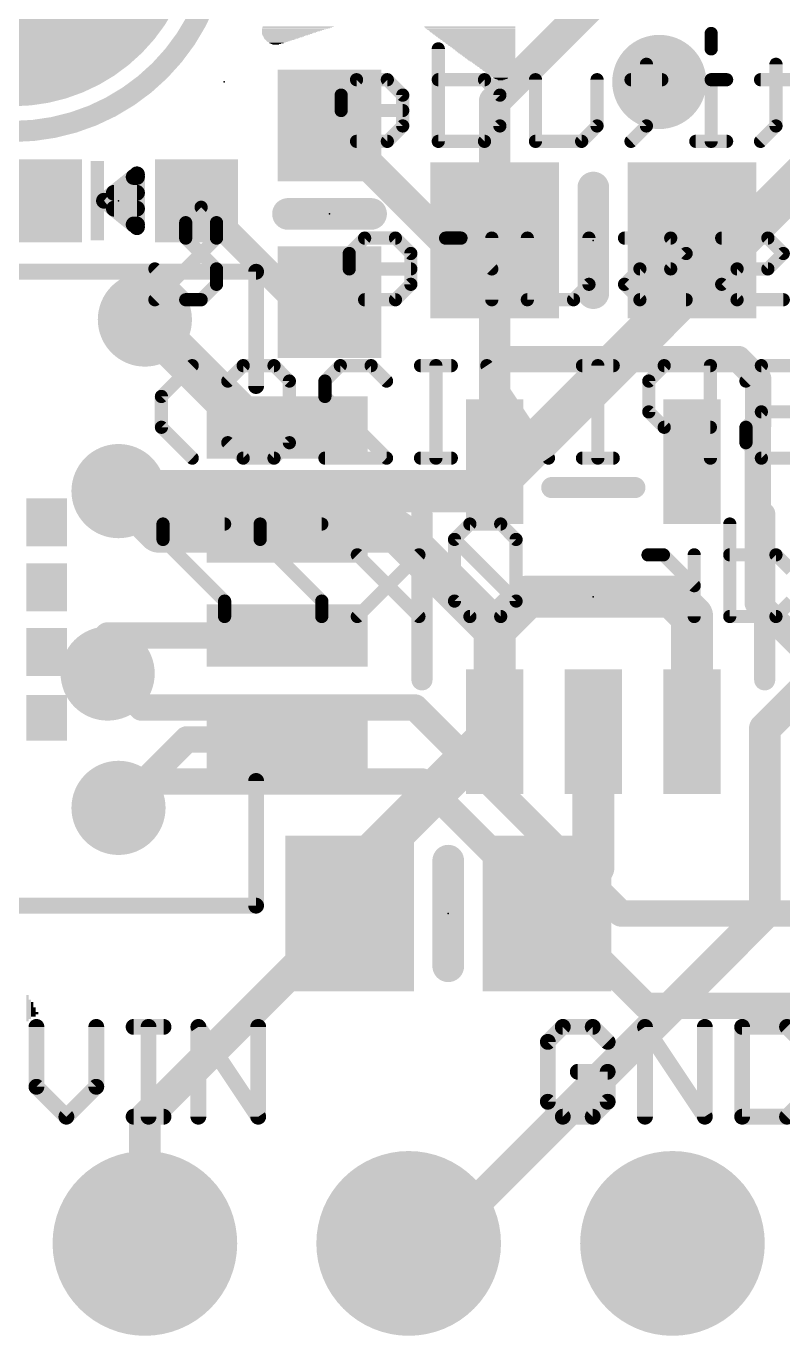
# Model space of a CAD drawing. Extents: x -3.8 to 34.1, y -4.8 to 24.4.
# Drawn here: x 2.67 to 9.95, y 1.65 to 14.25 of the extents above; entities that cross this region are included whole.
import ezdxf

# ---------------------------------------------------------------- set-up
doc = ezdxf.new("R2010")
doc.units = 0
for name, color, linetype in [('1', 12, 'CONTINUOUS'), ('16', 5, 'CONTINUOUS'), ('17', 110, 'CONTINUOUS'), ('18', 110, 'CONTINUOUS'), ('21', 40, 'CONTINUOUS'), ('22', 6, 'CONTINUOUS'), ('23', 40, 'CONTINUOUS')]:
    doc.layers.add(name, color=color, linetype=linetype)

# ---------------------------------------------------------------- blocks, each defined once
blk = doc.blocks.new('RECT')
blk.add_solid([(-0.5, -0.5), (0.5, -0.5), (-0.5, 0.5), (0.5, 0.5)])
blk = doc.blocks.new('ROUNDP')
at = {"const_width": 0.5}
blk.add_lwpolyline([(0, -0.25, 1), (0, 0.25, 1), (0, -0.25)], format="xyb", dxfattribs=at)
blk = doc.blocks.new('ROUNDV')
at = {"const_width": 0.5}
blk.add_lwpolyline([(0, -0.25, 1), (0, 0.25, 1), (0, -0.25)], format="xyb", dxfattribs=at)

msp = doc.modelspace()

# ---------------------------------------------------------------- linework, layer by layer
at = {"layer": '1'}
for points, const_width in [([(7.178, 13.528), (8.636, 14.986)], 0.3048), ([(7.178, 12.192), (7.178, 13.528)], 0.3048), ([(5.588, 13.296), (6.692, 12.192)], 0.3048), ([(4.306, 12.573), (5.283, 11.596)], 0.254), ([(6.692, 12.192), (7.178, 12.192)], 0.3048), ([(7.178, 12.192), (7.178, 11.049)], 0.3048), ([(5.283, 11.596), (5.588, 11.596)], 0.254), ([(4.85, 10.39), (3.81, 11.43)], 0.4064), ([(7.178, 11.049), (7.178, 10.0631)], 0.3048), ([(7.178, 11.049), (9.525, 11.049)], 0.254), ([(9.7155, 10.8585), (9.525, 11.049)], 0.254), ([(9.7155, 10.419), (9.7155, 10.8585)], 0.254), ([(5.181, 10.39), (4.85, 10.39)], 0.4064), ([(9.7108, 10.4143), (9.7155, 10.419)], 0.254), ([(9.7108, 8.7042), (9.7108, 10.4143)], 0.254), ([(3.945, 9.39), (3.556, 9.779)], 0.4064), ([(5.181, 9.39), (3.945, 9.39)], 0.4064), ([(5.181, 9.39), (6.236, 9.39)], 0.4064), ([(6.236, 9.39), (7.178, 8.448)], 0.4064), ([(7.493, 8.763), (7.178, 8.448)], 0.4064), ([(8.89, 8.763), (7.493, 8.763)], 0.4064), ([(9.078, 8.575), (8.89, 8.763)], 0.4064), ([(10.375, 8.04), (9.7108, 8.7042)], 0.254), ([(9.078, 7.4629), (9.078, 8.575)], 0.4064), ([(7.178, 8.448), (7.178, 7.4629)], 0.4064), ([(5.181, 8.39), (3.4516, 8.39)], 0.254), ([(3.4516, 8.39), (3.4516, 8.0236)], 0.254), ([(10.326, 8.04), (9.779, 7.493)], 0.3048), ([(7.178, 7.4629), (5.781, 6.0659)], 0.4064), ([(8.128, 7.4629), (8.128, 6.162)], 0.4064), ([(9.779, 7.493), (9.779, 5.715)], 0.3048), ([(4.215, 7.39), (3.556, 6.731)], 0.254), ([(5.181, 7.39), (4.215, 7.39)], 0.254), ([(7.681, 5.715), (8.128, 6.162)], 0.4064), ([(5.781, 6.0659), (5.781, 5.715)], 0.4064), ([(5.781, 5.715), (3.81, 3.744)], 0.3048), ([(9.779, 5.715), (6.604, 2.54)], 0.3048), ([(13.335, 5.715), (9.779, 5.715)], 0.254), ([(3.81, 3.744), (3.81, 2.54)], 0.3048), ([(6.35, 2.54), (6.604, 2.54)], 0.3048)]:
    msp.add_lwpolyline(points, dxfattribs=dict(at, const_width=const_width))
for points, const_width in [([(7.2542, 13.528, 1), (7.1018, 13.528)], 0.1524), ([(7.1241, 13.5819, 1), (7.2319, 13.4741)], 0.1524), ([(5.6419, 13.3499, 1), (5.5341, 13.2421)], 0.1524), ([(4.3509, 12.6179, 1), (4.2611, 12.5281)], 0.127), ([(6.692, 12.2682, 1), (6.692, 12.1158)], 0.1524), ([(6.6381, 12.1381, 1), (6.7459, 12.2459)], 0.1524), ([(7.2542, 12.192, 1), (7.1018, 12.192)], 0.1524), ([(7.1018, 12.192, 1), (7.2542, 12.192)], 0.1524), ([(7.178, 12.1158, 1), (7.178, 12.2682)], 0.1524), ([(5.283, 11.6595, 1), (5.283, 11.5325)], 0.127), ([(5.588, 11.5325, 1), (5.588, 11.6595)], 0.127), ([(3.8818, 11.5018, 1), (3.7382, 11.3582)], 0.2032), ([(5.2381, 11.5511, 1), (5.3279, 11.6409)], 0.127), ([(7.2542, 11.049, 1), (7.1018, 11.049)], 0.1524), ([(7.1018, 11.049, 1), (7.2542, 11.049)], 0.1524), ([(7.178, 11.1125, 1), (7.178, 10.9855)], 0.127), ([(9.5699, 11.0939, 1), (9.4801, 11.0041)], 0.127), ([(9.525, 10.9855, 1), (9.525, 11.1125)], 0.127), ([(9.779, 10.8585, 1), (9.652, 10.8585)], 0.127), ([(9.6706, 10.8136, 1), (9.7604, 10.9034)], 0.127), ([(4.85, 10.4916, 1), (4.85, 10.2884)], 0.2032), ([(5.181, 10.2884, 1), (5.181, 10.4916)], 0.2032), ([(4.7782, 10.3182, 1), (4.9218, 10.4618)], 0.2032), ([(9.7743, 10.4143, 1), (9.6473, 10.4143)], 0.127), ([(9.6659, 10.4592, 1), (9.7557, 10.3694)], 0.127), ([(9.652, 10.419, 1), (9.779, 10.419)], 0.127), ([(9.7604, 10.3741, 1), (9.6706, 10.4639)], 0.127), ([(7.1018, 10.0631, 1), (7.2542, 10.0631)], 0.1524), ([(3.6278, 9.8508, 1), (3.4842, 9.7072)], 0.2032), ([(3.945, 9.4916, 1), (3.945, 9.2884)], 0.2032), ([(5.181, 9.4916, 1), (5.181, 9.2884)], 0.2032), ([(5.181, 9.2884, 1), (5.181, 9.4916)], 0.2032), ([(6.3078, 9.4618, 1), (6.1642, 9.3182)], 0.2032), ([(6.236, 9.2884, 1), (6.236, 9.4916)], 0.2032), ([(3.8732, 9.3182, 1), (4.0168, 9.4618)], 0.2032), ([(7.493, 8.8646, 1), (7.493, 8.6614)], 0.2032), ([(7.5648, 8.6912, 1), (7.4212, 8.8348)], 0.2032), ([(8.9618, 8.8348, 1), (8.8182, 8.6912)], 0.2032), ([(8.89, 8.6614, 1), (8.89, 8.8646)], 0.2032), ([(9.7557, 8.7491, 1), (9.6659, 8.6593)], 0.127), ([(9.1796, 8.575, 1), (8.9764, 8.575)], 0.2032), ([(9.0062, 8.5032, 1), (9.1498, 8.6468)], 0.2032), ([(9.6473, 8.7042, 1), (9.7743, 8.7042)], 0.127), ([(7.2796, 8.448, 1), (7.0764, 8.448)], 0.2032), ([(7.1062, 8.5198, 1), (7.2498, 8.3762)], 0.2032), ([(7.1062, 8.3762, 1), (7.2498, 8.5198)], 0.2032), ([(3.4516, 8.4535, 1), (3.4516, 8.3265)], 0.127), ([(3.5151, 8.39, 1), (3.3881, 8.39)], 0.127), ([(5.181, 8.3265, 1), (5.181, 8.4535)], 0.127), ([(3.3881, 8.0236, 1), (3.5151, 8.0236)], 0.127), ([(7.0764, 7.4629, 1), (7.2796, 7.4629)], 0.2032), ([(7.2498, 7.3911, 1), (7.1062, 7.5347)], 0.2032), ([(8.2296, 7.4629, 1), (8.0264, 7.4629)], 0.2032), ([(8.9764, 7.4629, 1), (9.1796, 7.4629)], 0.2032), ([(9.8552, 7.493, 1), (9.7028, 7.493)], 0.1524), ([(9.7251, 7.5469, 1), (9.8329, 7.4391)], 0.1524), ([(4.215, 7.4535, 1), (4.215, 7.3265)], 0.127), ([(4.2599, 7.3451, 1), (4.1701, 7.4349)], 0.127), ([(5.181, 7.3265, 1), (5.181, 7.4535)], 0.127), ([(3.5111, 6.7759, 1), (3.6009, 6.6861)], 0.127), ([(8.1998, 6.0902, 1), (8.0562, 6.2338)], 0.2032), ([(5.8826, 6.0659, 1), (5.6794, 6.0659)], 0.2032), ([(5.7092, 6.1377, 1), (5.8528, 5.9941)], 0.2032), ([(8.0264, 6.162, 1), (8.2296, 6.162)], 0.2032), ([(5.6794, 5.715, 1), (5.8826, 5.715)], 0.2032), ([(5.8349, 5.6611, 1), (5.7271, 5.7689)], 0.1524), ([(7.6092, 5.7868, 1), (7.7528, 5.6432)], 0.2032), ([(9.8329, 5.6611, 1), (9.7251, 5.7689)], 0.1524), ([(9.779, 5.7785, 1), (9.779, 5.6515)], 0.127), ([(9.7028, 5.715, 1), (9.8552, 5.715)], 0.1524), ([(3.8862, 3.744, 1), (3.7338, 3.744)], 0.1524), ([(3.7561, 3.7979, 1), (3.8639, 3.6901)], 0.1524), ([(6.35, 2.6162, 1), (6.35, 2.4638)], 0.1524), ([(6.5501, 2.5939, 1), (6.6579, 2.4861)], 0.1524), ([(6.604, 2.4638, 1), (6.604, 2.6162)], 0.1524), ([(3.7338, 2.54, 1), (3.8862, 2.54)], 0.1524)]:
    msp.add_lwpolyline(points, format="xyb", dxfattribs=dict(at, const_width=const_width))
at = {"layer": '16'}
for points, const_width in [([(10.541, 13.208), (7.112, 9.779)], 0.4064), ([(3.556, 9.779), (7.112, 9.779)], 0.4064), ([(3.4516, 8.0236), (3.779, 7.6962)], 0.254), ([(3.779, 7.6962), (6.4124, 7.6962)], 0.254), ([(6.4124, 7.6962), (8.3936, 5.715)], 0.254), ([(3.556, 6.731), (3.81, 6.985)], 0.254), ([(6.477, 6.985), (3.81, 6.985)], 0.254), ([(8.636, 4.826), (6.477, 6.985)], 0.254), ([(8.3936, 5.715), (11.7759, 5.715)], 0.254), ([(11.557, 4.826), (8.636, 4.826)], 0.254)]:
    msp.add_lwpolyline(points, dxfattribs=dict(at, const_width=const_width))
for points, const_width in [([(3.556, 9.8806, 1), (3.556, 9.6774)], 0.2032), ([(7.112, 9.6774, 1), (7.112, 9.8806)], 0.2032), ([(7.0402, 9.8508, 1), (7.1838, 9.7072)], 0.2032), ([(3.4965, 8.0685, 1), (3.4067, 7.9787)], 0.127), ([(3.779, 7.7597, 1), (3.779, 7.6327)], 0.127), ([(6.4573, 7.7411, 1), (6.3675, 7.6513)], 0.127), ([(6.4124, 7.6327, 1), (6.4124, 7.7597)], 0.127), ([(3.7341, 7.6513, 1), (3.8239, 7.7411)], 0.127), ([(3.81, 7.0485, 1), (3.81, 6.9215)], 0.127), ([(3.8549, 6.9401, 1), (3.7651, 7.0299)], 0.127), ([(6.5219, 7.0299, 1), (6.4321, 6.9401)], 0.127), ([(6.477, 6.9215, 1), (6.477, 7.0485)], 0.127), ([(3.5111, 6.7759, 1), (3.6009, 6.6861)], 0.127), ([(8.3936, 5.7785, 1), (8.3936, 5.6515)], 0.127), ([(8.3487, 5.6701, 1), (8.4385, 5.7599)], 0.127), ([(8.636, 4.8895, 1), (8.636, 4.7625)], 0.127), ([(8.5911, 4.7811, 1), (8.6809, 4.8709)], 0.127)]:
    msp.add_lwpolyline(points, format="xyb", dxfattribs=dict(at, const_width=const_width))
at = {"layer": '21'}
for points, const_width in [([(2.54, 13.24, 1), (2.54, 17.24, 1), (2.54, 13.24)], 0.2032), ([(3.7021, 12.8397, 1), (3.7021, 12.7635)], 0.0762), ([(3.7719, 12.827, 1), (3.6957, 12.827)], 0.0762), ([(3.7576, 12.7972, 1), (3.71, 12.8568)], 0.0762), ([(3.7338, 12.7635, 1), (3.7338, 12.8397)], 0.0762), ([(8.2042, 12.7, 1), (8.0518, 12.7)], 0.1524), ([(3.4401, 12.6028, 1), (3.3925, 12.5432)], 0.0762), ([(3.3925, 12.6028, 1), (3.4401, 12.5432)], 0.0762), ([(3.5116, 12.6873, 1), (3.5116, 12.6111)], 0.0762), ([(3.7338, 12.6111, 1), (3.7338, 12.6873)], 0.0762), ([(3.5116, 12.5349, 1), (3.5116, 12.4587)], 0.0762), ([(3.7338, 12.4587, 1), (3.7338, 12.5349)], 0.0762), ([(5.188, 12.5222, 1), (5.188, 12.3698)], 0.1524), ([(5.988, 12.3698, 1), (5.988, 12.5222)], 0.1524), ([(3.7021, 12.3825, 1), (3.7021, 12.3063)], 0.0762), ([(3.6957, 12.319, 1), (3.7719, 12.319)], 0.0762), ([(3.71, 12.2892, 1), (3.7576, 12.3488)], 0.0762), ([(3.7338, 12.3063, 1), (3.7338, 12.3825)], 0.0762), ([(4.9191, 11.89, 1), (4.8429, 11.89)], 0.0762), ([(4.881, 11.8519, 1), (4.881, 11.9281)], 0.0762), ([(8.0518, 11.684, 1), (8.2042, 11.684)], 0.1524), ([(4.8429, 10.79, 1), (4.9191, 10.79)], 0.0762), ([(7.728, 9.8638, 1), (7.728, 9.7622)], 0.1016), ([(8.528, 9.7622, 1), (8.528, 9.8638)], 0.1016), ([(6.5288, 9.563, 1), (6.4272, 9.563)], 0.1016), ([(9.8288, 9.563, 1), (9.7272, 9.563)], 0.1016), ([(6.4272, 7.963, 1), (6.5288, 7.963)], 0.1016), ([(9.7272, 7.963, 1), (9.8288, 7.963)], 0.1016), ([(4.9191, 6.99, 1), (4.8429, 6.99)], 0.0762), ([(6.8072, 6.223, 1), (6.6548, 6.223)], 0.1524), ([(4.8429, 5.79, 1), (4.9191, 5.79)], 0.0762), ([(4.881, 5.7519, 1), (4.881, 5.8281)], 0.0762), ([(6.6548, 5.207, 1), (6.8072, 5.207)], 0.1524), ([(2.8039, 4.6235, 1), (2.7277, 4.6235)], 0.0762), ([(3.3802, 4.6235, 1), (3.304, 4.6235)], 0.0762), ([(3.7014, 4.6616, 1), (3.7014, 4.5854)], 0.0762), ([(3.8835, 4.6235, 1), (3.8073, 4.6235)], 0.0762), ([(3.9895, 4.5854, 1), (3.9895, 4.6616)], 0.0762), ([(4.3567, 4.6447, 1), (4.2933, 4.6024)], 0.0762), ([(4.3631, 4.6235, 1), (4.2869, 4.6235)], 0.0762), ([(4.9394, 4.6235, 1), (4.8632, 4.6235)], 0.0762), ([(7.834, 4.6616, 1), (7.834, 4.5854)], 0.0762), ([(7.8609, 4.5966, 1), (7.807, 4.6505)], 0.0762), ([(8.149, 4.6505, 1), (8.0951, 4.5966)], 0.0762), ([(8.1221, 4.5854, 1), (8.1221, 4.6616)], 0.0762), ([(8.6571, 4.6447, 1), (8.5937, 4.6024)], 0.0762), ([(8.6635, 4.6235, 1), (8.5873, 4.6235)], 0.0762), ([(9.2398, 4.6235, 1), (9.1636, 4.6235)], 0.0762), ([(9.5991, 4.6235, 1), (9.5229, 4.6235)], 0.0762), ([(9.561, 4.6616, 1), (9.561, 4.5854)], 0.0762), ([(10.0201, 4.6505, 1), (9.9662, 4.5966)], 0.0762), ([(7.728, 4.4795, 1), (7.6518, 4.4795)], 0.0762), ([(7.663, 4.5064, 1), (7.7169, 4.4525)], 0.0762), ([(8.2392, 4.4525, 1), (8.2931, 4.5064)], 0.0762), ([(7.978, 4.2295, 1), (7.978, 4.1533)], 0.0762), ([(8.3042, 4.1914, 1), (8.228, 4.1914)], 0.0762), ([(8.2661, 4.1533, 1), (8.2661, 4.2295)], 0.0762), ([(2.7928, 4.0743, 1), (2.7389, 4.0204)], 0.0762), ([(2.7277, 4.0473, 1), (2.8039, 4.0473)], 0.0762), ([(3.304, 4.0473, 1), (3.3802, 4.0473)], 0.0762), ([(3.369, 4.0204, 1), (3.3151, 4.0743)], 0.0762), ([(7.7169, 3.9302, 1), (7.663, 3.8763)], 0.0762), ([(7.6518, 3.9033, 1), (7.728, 3.9033)], 0.0762), ([(8.228, 3.9033, 1), (8.3042, 3.9033)], 0.0762), ([(8.2931, 3.8763, 1), (8.2392, 3.9302)], 0.0762), ([(3.027, 3.7861, 1), (3.0809, 3.7323)], 0.0762), ([(3.027, 3.7323, 1), (3.0809, 3.7861)], 0.0762), ([(3.7014, 3.7973, 1), (3.7014, 3.7211)], 0.0762), ([(3.8073, 3.7592, 1), (3.8835, 3.7592)], 0.0762), ([(3.9895, 3.7211, 1), (3.9895, 3.7973)], 0.0762), ([(4.2869, 3.7592, 1), (4.3631, 3.7592)], 0.0762), ([(4.8632, 3.7592, 1), (4.9394, 3.7592)], 0.0762), ([(4.8696, 3.7381, 1), (4.933, 3.7803)], 0.0762), ([(7.834, 3.7973, 1), (7.834, 3.7211)], 0.0762), ([(7.807, 3.7323, 1), (7.8609, 3.7861)], 0.0762), ([(8.0951, 3.7861, 1), (8.149, 3.7323)], 0.0762), ([(8.1221, 3.7211, 1), (8.1221, 3.7973)], 0.0762), ([(8.5873, 3.7592, 1), (8.6635, 3.7592)], 0.0762), ([(9.1636, 3.7592, 1), (9.2398, 3.7592)], 0.0762), ([(9.17, 3.7381, 1), (9.2334, 3.7803)], 0.0762), ([(9.561, 3.7973, 1), (9.561, 3.7211)], 0.0762), ([(9.5229, 3.7592, 1), (9.5991, 3.7592)], 0.0762), ([(9.9662, 3.7861, 1), (10.0201, 3.7323)], 0.0762)]:
    msp.add_lwpolyline(points, format="xyb", dxfattribs=dict(at, const_width=const_width))
for points, const_width in [([(3.7338, 12.827), (3.4163, 12.573)], 0.1524), ([(3.7021, 12.8016), (3.7338, 12.8016)], 0.1524), ([(3.7338, 12.319), (3.7338, 12.827)], 0.1524), ([(8.128, 12.7), (8.128, 11.684)], 0.3048), ([(3.4163, 12.573), (3.7338, 12.319)], 0.1524), ([(3.5116, 12.6492), (3.7338, 12.6492)], 0.1524), ([(3.5116, 12.4968), (3.7338, 12.4968)], 0.1524), ([(5.988, 12.446), (5.188, 12.446)], 0.3048), ([(3.7021, 12.3444), (3.7338, 12.3444)], 0.1524), ([(2.281, 11.89), (4.881, 11.89)], 0.1524), ([(4.881, 11.89), (4.881, 10.79)], 0.1524), ([(7.728, 9.813), (8.528, 9.813)], 0.2032), ([(6.478, 9.563), (6.478, 7.963)], 0.2032), ([(9.778, 9.563), (9.778, 7.963)], 0.2032), ([(4.881, 6.99), (4.881, 5.79)], 0.1524), ([(6.731, 6.223), (6.731, 5.207)], 0.3048), ([(4.881, 5.79), (2.281, 5.79)], 0.1524), ([(2.7658, 4.6235), (2.7658, 4.0473)], 0.1524), ([(3.3421, 4.0473), (3.3421, 4.6235)], 0.1524), ([(3.7014, 4.6235), (3.9895, 4.6235)], 0.1524), ([(3.8454, 3.7592), (3.8454, 4.6235)], 0.1524), ([(4.325, 3.7592), (4.325, 4.6235)], 0.1524), ([(4.325, 4.6235), (4.9013, 3.7592)], 0.1524), ([(4.9013, 3.7592), (4.9013, 4.6235)], 0.1524), ([(7.834, 4.6235), (7.6899, 4.4795)], 0.1524), ([(8.1221, 4.6235), (7.834, 4.6235)], 0.1524), ([(8.2661, 4.4795), (8.1221, 4.6235)], 0.1524), ([(8.6254, 3.7592), (8.6254, 4.6235)], 0.1524), ([(8.6254, 4.6235), (9.2017, 3.7592)], 0.1524), ([(9.2017, 3.7592), (9.2017, 4.6235)], 0.1524), ([(9.561, 4.6235), (9.561, 3.7592)], 0.1524), ([(9.9931, 4.6235), (9.561, 4.6235)], 0.1524), ([(10.1372, 4.4795), (9.9931, 4.6235)], 0.1524), ([(7.6899, 4.4795), (7.6899, 3.9033)], 0.1524), ([(8.2661, 4.1914), (7.978, 4.1914)], 0.1524), ([(8.2661, 3.9033), (8.2661, 4.1914)], 0.1524), ([(2.7658, 4.0473), (3.054, 3.7592)], 0.1524), ([(3.054, 3.7592), (3.3421, 4.0473)], 0.1524), ([(7.6899, 3.9033), (7.834, 3.7592)], 0.1524), ([(8.1221, 3.7592), (8.2661, 3.9033)], 0.1524), ([(9.9931, 3.7592), (10.1372, 3.9033)], 0.1524), ([(3.7014, 3.7592), (3.9895, 3.7592)], 0.1524), ([(7.834, 3.7592), (8.1221, 3.7592)], 0.1524), ([(9.561, 3.7592), (9.9931, 3.7592)], 0.1524)]:
    msp.add_lwpolyline(points, dxfattribs=dict(at, const_width=const_width))
at = {"layer": '22', "const_width": 0.127}
for points in [[(9.2629, 14.1826), (9.2629, 14.0343)], [(6.6352, 14.0343), (6.6352, 13.1445)], [(8.6393, 13.886), (8.6393, 13.2928)], [(9.8866, 13.886), (9.8866, 13.2928)], [(5.848, 13.7377), (5.6997, 13.5894)], [(6.1446, 13.7377), (5.848, 13.7377)], [(6.2928, 13.5894), (6.1446, 13.7377)], [(7.0801, 13.7377), (6.6352, 13.7377)], [(7.2284, 13.5894), (7.0801, 13.7377)], [(7.5707, 13.1445), (7.5707, 13.7377)], [(8.1639, 13.7377), (8.1639, 13.2928)], [(8.7876, 13.7377), (8.491, 13.7377)], [(9.4112, 13.7377), (9.2629, 13.7377)], [(9.2629, 13.7377), (9.2629, 13.1445)], [(10.0349, 13.7377), (9.7383, 13.7377)], [(5.6997, 13.5894), (5.6997, 13.4411)], [(6.2928, 13.2928), (6.2928, 13.5894)], [(7.2284, 13.2928), (7.2284, 13.5894)], [(5.6997, 13.4411), (6.2928, 13.4411)], [(6.1446, 13.1445), (6.2928, 13.2928)], [(7.0801, 13.1445), (7.2284, 13.2928)], [(8.1639, 13.2928), (8.0156, 13.1445)], [(8.6393, 13.2928), (8.491, 13.1445)], [(9.8866, 13.2928), (9.7383, 13.1445)], [(5.848, 13.1445), (6.1446, 13.1445)], [(6.6352, 13.1445), (7.0801, 13.1445)], [(8.0156, 13.1445), (7.5707, 13.1445)], [(9.4112, 13.1445), (9.1147, 13.1445)], [(4.2032, 12.362), (4.3515, 12.5103)], [(4.3515, 12.5103), (4.4998, 12.362)], [(4.2032, 12.2137), (4.2032, 12.362)], [(4.4998, 12.362), (4.4998, 12.2137)], [(4.4998, 12.2137), (3.9066, 11.6205)], [(4.4998, 11.9171), (4.2032, 12.2137)], [(5.9259, 12.2137), (5.7776, 12.0654)], [(6.2225, 12.2137), (5.9259, 12.2137)], [(6.3708, 12.0654), (6.2225, 12.2137)], [(6.8538, 12.2137), (6.7055, 12.2137)], [(7.1504, 11.9171), (6.8538, 12.2137)], [(7.1504, 11.6205), (7.1504, 12.2137)], [(7.4928, 11.6205), (7.4928, 12.2137)], [(8.0859, 12.2137), (8.0859, 11.7688)], [(8.8732, 12.2137), (8.4283, 12.2137)], [(9.0214, 12.0654), (8.8732, 12.2137)], [(9.8087, 12.2137), (9.3638, 12.2137)], [(9.957, 12.0654), (9.8087, 12.2137)], [(5.7776, 12.0654), (5.7776, 11.9171)], [(6.3708, 11.7688), (6.3708, 12.0654)], [(8.8732, 11.9171), (9.0214, 12.0654)], [(9.8087, 11.9171), (9.957, 12.0654)], [(3.9066, 11.9171), (4.2032, 11.6205)], [(4.4998, 11.7688), (4.4998, 11.9171)], [(5.7776, 11.9171), (6.3708, 11.9171)], [(8.4283, 11.7688), (8.5766, 11.9171)], [(8.5766, 11.9171), (8.8732, 11.9171)], [(9.3638, 11.7688), (9.5121, 11.9171)], [(9.5121, 11.9171), (9.8087, 11.9171)], [(4.3515, 11.6205), (4.4998, 11.7688)], [(6.2225, 11.6205), (6.3708, 11.7688)], [(8.0859, 11.7688), (7.9376, 11.6205)], [(8.5766, 11.6205), (8.4283, 11.7688)], [(9.5121, 11.6205), (9.3638, 11.7688)], [(4.2032, 11.6205), (4.3515, 11.6205)], [(5.9259, 11.6205), (6.2225, 11.6205)], [(7.9376, 11.6205), (7.4928, 11.6205)], [(9.0214, 11.6205), (8.5766, 11.6205)], [(9.957, 11.6205), (9.5121, 11.6205)], [(3.9693, 10.6897), (4.2659, 10.9863)], [(4.6082, 10.838), (4.7565, 10.9863)], [(4.7565, 10.9863), (5.0531, 10.9863)], [(5.0531, 10.9863), (5.2014, 10.838)], [(5.5438, 10.838), (5.692, 10.9863)], [(5.692, 10.9863), (5.9886, 10.9863)], [(5.9886, 10.9863), (6.1369, 10.838)], [(6.7606, 10.9863), (6.464, 10.9863)], [(6.6123, 10.0965), (6.6123, 10.9863)], [(7.6961, 10.0965), (7.1029, 10.9863)], [(8.3198, 10.9863), (8.0232, 10.9863)], [(8.1715, 10.0965), (8.1715, 10.9863)], [(8.8104, 10.9863), (8.6621, 10.838)], [(9.2553, 10.9863), (8.8104, 10.9863)], [(9.2553, 10.0965), (9.2553, 10.9863)], [(9.5977, 10.838), (9.746, 10.9863)], [(9.746, 10.9863), (10.0425, 10.9863)], [(5.2014, 10.838), (5.2014, 10.2448)], [(5.5438, 10.6897), (5.5438, 10.838)], [(8.6621, 10.838), (8.6621, 10.5414)], [(3.9693, 10.3931), (3.9693, 10.6897)], [(6.1369, 10.0965), (5.5438, 10.6897)], [(8.6621, 10.5414), (8.8104, 10.3931)], [(9.746, 10.5414), (9.5977, 10.3931)], [(10.0425, 10.5414), (9.746, 10.5414)], [(4.2659, 10.0965), (3.9693, 10.3931)], [(8.8104, 10.3931), (9.2553, 10.3931)], [(9.5977, 10.3931), (9.5977, 10.2448)], [(4.7565, 10.0965), (4.6082, 10.2448)], [(5.2014, 10.2448), (5.0531, 10.0965)], [(9.5977, 10.2448), (9.746, 10.0965)], [(5.0531, 10.0965), (4.7565, 10.0965)], [(5.5438, 10.0965), (6.1369, 10.0965)], [(6.7606, 10.0965), (6.464, 10.0965)], [(8.3198, 10.0965), (8.0232, 10.0965)], [(9.746, 10.0965), (10.0425, 10.0965)], [(4.5777, 9.4623), (3.9846, 9.4623)], [(3.9846, 9.4623), (3.9846, 9.314)], [(5.5132, 9.4623), (4.9201, 9.4623)], [(4.9201, 9.4623), (4.9201, 9.314)], [(6.9394, 9.4623), (6.7911, 9.314)], [(7.236, 9.4623), (6.9394, 9.4623)], [(7.3843, 9.314), (7.236, 9.4623)], [(9.4417, 9.4623), (9.4417, 8.5725)], [(3.9846, 9.314), (4.5777, 8.7208)], [(4.9201, 9.314), (5.5132, 8.7208)], [(6.7911, 9.314), (6.7911, 8.7208)], [(7.3843, 8.7208), (6.7911, 9.314)], [(7.3843, 8.7208), (7.3843, 9.314)], [(6.4488, 9.1657), (5.8556, 8.5725)], [(6.4488, 8.5725), (5.8556, 9.1657)], [(8.8028, 9.1657), (8.6545, 9.1657)], [(9.0994, 8.8691), (8.8028, 9.1657)], [(9.0994, 8.5725), (9.0994, 9.1657)], [(9.8866, 9.1657), (9.4417, 9.1657)], [(10.0349, 9.0174), (9.8866, 9.1657)], [(4.5777, 8.7208), (4.5777, 8.5725)], [(5.5132, 8.7208), (5.5132, 8.5725)], [(6.7911, 8.7208), (6.9394, 8.5725)], [(7.236, 8.5725), (7.3843, 8.7208)], [(9.8866, 8.5725), (10.0349, 8.7208)], [(6.9394, 8.5725), (7.236, 8.5725)], [(9.4417, 8.5725), (9.8866, 8.5725)]]:
    msp.add_lwpolyline(points, dxfattribs=at)
at = {"layer": '22', "const_width": 0.0635}
for points in [[(9.2947, 14.1826, 1), (9.2312, 14.1826)], [(6.6669, 14.0343, 1), (6.6034, 14.0343)], [(9.2312, 14.0343, 1), (9.2947, 14.0343)], [(8.671, 13.886, 1), (8.6075, 13.886)], [(9.9184, 13.886, 1), (9.8549, 13.886)], [(5.848, 13.7694, 1), (5.848, 13.7059)], [(5.8704, 13.7152, 1), (5.8255, 13.7601)], [(6.167, 13.7601, 1), (6.1221, 13.7152)], [(6.1446, 13.7059, 1), (6.1446, 13.7694)], [(6.6352, 13.7694, 1), (6.6352, 13.7059)], [(7.1025, 13.7601, 1), (7.0576, 13.7152)], [(7.0801, 13.7059, 1), (7.0801, 13.7694)], [(7.6025, 13.7377, 1), (7.539, 13.7377)], [(8.1956, 13.7377, 1), (8.1321, 13.7377)], [(8.491, 13.7694, 1), (8.491, 13.7059)], [(8.7876, 13.7059, 1), (8.7876, 13.7694)], [(9.2947, 13.7377, 1), (9.2312, 13.7377)], [(9.2629, 13.7694, 1), (9.2629, 13.7059)], [(9.4112, 13.7059, 1), (9.4112, 13.7694)], [(9.7383, 13.7694, 1), (9.7383, 13.7059)], [(5.7314, 13.5894, 1), (5.6679, 13.5894)], [(5.6772, 13.6118, 1), (5.7221, 13.5669)], [(6.3246, 13.5894, 1), (6.2611, 13.5894)], [(6.2704, 13.5669, 1), (6.3153, 13.6118)], [(7.2601, 13.5894, 1), (7.1966, 13.5894)], [(7.2059, 13.5669, 1), (7.2508, 13.6118)], [(5.6997, 13.4728, 1), (5.6997, 13.4093)], [(6.2928, 13.4093, 1), (6.2928, 13.4728)], [(5.6679, 13.4411, 1), (5.7314, 13.4411)], [(6.2611, 13.2928, 1), (6.3246, 13.2928)], [(6.3153, 13.2703, 1), (6.2704, 13.3152)], [(7.1966, 13.2928, 1), (7.2601, 13.2928)], [(7.2508, 13.2703, 1), (7.2059, 13.3152)], [(8.1321, 13.2928, 1), (8.1956, 13.2928)], [(8.1863, 13.2703, 1), (8.1414, 13.3152)], [(8.6075, 13.2928, 1), (8.671, 13.2928)], [(8.6617, 13.2703, 1), (8.6168, 13.3152)], [(9.8549, 13.2928, 1), (9.9184, 13.2928)], [(9.9091, 13.2703, 1), (9.8642, 13.3152)], [(5.848, 13.1763, 1), (5.848, 13.1128)], [(6.1221, 13.167, 1), (6.167, 13.122)], [(6.1446, 13.1128, 1), (6.1446, 13.1763)], [(6.6034, 13.1445, 1), (6.6669, 13.1445)], [(6.6352, 13.1763, 1), (6.6352, 13.1128)], [(7.0576, 13.167, 1), (7.1025, 13.122)], [(7.0801, 13.1128, 1), (7.0801, 13.1763)], [(7.5707, 13.1763, 1), (7.5707, 13.1128)], [(7.539, 13.1445, 1), (7.6025, 13.1445)], [(7.9931, 13.167, 1), (8.038, 13.122)], [(8.0156, 13.1128, 1), (8.0156, 13.1763)], [(8.4685, 13.167, 1), (8.5134, 13.122)], [(9.1147, 13.1763, 1), (9.1147, 13.1128)], [(9.2312, 13.1445, 1), (9.2947, 13.1445)], [(9.4112, 13.1128, 1), (9.4112, 13.1763)], [(9.7159, 13.167, 1), (9.7608, 13.122)], [(4.3739, 12.5327, 1), (4.329, 12.4878)], [(4.3739, 12.4878, 1), (4.329, 12.5327)], [(4.2349, 12.362, 1), (4.1714, 12.362)], [(4.1807, 12.3844, 1), (4.2256, 12.3395)], [(4.5315, 12.362, 1), (4.468, 12.362)], [(4.4773, 12.3395, 1), (4.5222, 12.3844)], [(4.2256, 12.2361, 1), (4.1807, 12.1912)], [(4.1714, 12.2137, 1), (4.2349, 12.2137)], [(4.468, 12.2137, 1), (4.5315, 12.2137)], [(4.5222, 12.1912, 1), (4.4773, 12.2361)], [(5.9259, 12.2454, 1), (5.9259, 12.1819)], [(5.9484, 12.1912, 1), (5.9035, 12.2361)], [(6.245, 12.2361, 1), (6.2001, 12.1912)], [(6.2225, 12.1819, 1), (6.2225, 12.2454)], [(6.7055, 12.2454, 1), (6.7055, 12.1819)], [(6.8763, 12.2361, 1), (6.8314, 12.1912)], [(6.8538, 12.1819, 1), (6.8538, 12.2454)], [(7.1822, 12.2137, 1), (7.1187, 12.2137)], [(7.5245, 12.2137, 1), (7.461, 12.2137)], [(8.1177, 12.2137, 1), (8.0542, 12.2137)], [(8.4283, 12.2454, 1), (8.4283, 12.1819)], [(8.8956, 12.2361, 1), (8.8507, 12.1912)], [(8.8732, 12.1819, 1), (8.8732, 12.2454)], [(9.3638, 12.2454, 1), (9.3638, 12.1819)], [(9.8311, 12.2361, 1), (9.7862, 12.1912)], [(9.8087, 12.1819, 1), (9.8087, 12.2454)], [(5.8094, 12.0654, 1), (5.7459, 12.0654)], [(5.7552, 12.0878, 1), (5.8001, 12.0429)], [(6.4026, 12.0654, 1), (6.3391, 12.0654)], [(6.3484, 12.0429, 1), (6.3933, 12.0878)], [(8.999, 12.0429, 1), (9.0439, 12.0878)], [(9.0439, 12.0429, 1), (8.999, 12.0878)], [(9.9794, 12.0429, 1), (9.9345, 12.0878)], [(9.9345, 12.0429, 1), (9.9794, 12.0878)], [(3.929, 11.9395, 1), (3.8841, 11.8946)], [(4.5315, 11.9171, 1), (4.468, 11.9171)], [(5.7776, 11.9488, 1), (5.7776, 11.8853)], [(6.3708, 11.8853, 1), (6.3708, 11.9488)], [(8.5766, 11.9488, 1), (8.5766, 11.8853)], [(8.599, 11.8946, 1), (8.5541, 11.9395)], [(8.8732, 11.8853, 1), (8.8732, 11.9488)], [(9.5121, 11.9488, 1), (9.5121, 11.8853)], [(9.5345, 11.8946, 1), (9.4896, 11.9395)], [(9.8087, 11.8853, 1), (9.8087, 11.9488)], [(4.4773, 11.8946, 1), (4.5222, 11.9395)], [(5.7459, 11.9171, 1), (5.8094, 11.9171)], [(7.128, 11.8946, 1), (7.1729, 11.9395)], [(8.8507, 11.9395, 1), (8.8956, 11.8946)], [(9.7862, 11.9395, 1), (9.8311, 11.8946)], [(4.468, 11.7688, 1), (4.5315, 11.7688)], [(4.5222, 11.7463, 1), (4.4773, 11.7912)], [(6.3391, 11.7688, 1), (6.4026, 11.7688)], [(6.3933, 11.7463, 1), (6.3484, 11.7912)], [(8.0542, 11.7688, 1), (8.1177, 11.7688)], [(8.1084, 11.7463, 1), (8.0635, 11.7912)], [(8.4507, 11.7912, 1), (8.4058, 11.7463)], [(8.4058, 11.7912, 1), (8.4507, 11.7463)], [(9.3862, 11.7912, 1), (9.3413, 11.7463)], [(9.3413, 11.7912, 1), (9.3862, 11.7463)], [(3.8841, 11.643, 1), (3.929, 11.598)], [(4.2032, 11.6523, 1), (4.2032, 11.5887)], [(4.1807, 11.598, 1), (4.2256, 11.643)], [(4.329, 11.643, 1), (4.3739, 11.598)], [(4.3515, 11.5887, 1), (4.3515, 11.6523)], [(5.9259, 11.6523, 1), (5.9259, 11.5887)], [(6.2001, 11.643, 1), (6.245, 11.598)], [(6.2225, 11.5887, 1), (6.2225, 11.6523)], [(7.1187, 11.6205, 1), (7.1822, 11.6205)], [(7.4928, 11.6523, 1), (7.4928, 11.5887)], [(7.461, 11.6205, 1), (7.5245, 11.6205)], [(7.9152, 11.643, 1), (7.9601, 11.598)], [(7.9376, 11.5887, 1), (7.9376, 11.6523)], [(8.5766, 11.6523, 1), (8.5766, 11.5887)], [(8.5541, 11.598, 1), (8.599, 11.643)], [(9.0214, 11.5887, 1), (9.0214, 11.6523)], [(9.5121, 11.6523, 1), (9.5121, 11.5887)], [(9.4896, 11.598, 1), (9.5345, 11.643)], [(9.957, 11.5887, 1), (9.957, 11.6523)], [(4.2883, 10.9638, 1), (4.2434, 11.0087)], [(4.7565, 11.018, 1), (4.7565, 10.9545)], [(4.779, 10.9638, 1), (4.7341, 11.0087)], [(5.0756, 11.0087, 1), (5.0307, 10.9638)], [(5.0531, 10.9545, 1), (5.0531, 11.018)], [(5.692, 11.018, 1), (5.692, 10.9545)], [(5.7145, 10.9638, 1), (5.6696, 11.0087)], [(6.0111, 11.0087, 1), (5.9662, 10.9638)], [(5.9886, 10.9545, 1), (5.9886, 11.018)], [(6.464, 11.018, 1), (6.464, 10.9545)], [(6.6441, 10.9863, 1), (6.5806, 10.9863)], [(6.7606, 10.9545, 1), (6.7606, 11.018)], [(7.1294, 11.0039, 1), (7.0765, 10.9686)], [(8.0232, 11.018, 1), (8.0232, 10.9545)], [(8.2033, 10.9863, 1), (8.1398, 10.9863)], [(8.3198, 10.9545, 1), (8.3198, 11.018)], [(8.8104, 11.018, 1), (8.8104, 10.9545)], [(8.8329, 10.9638, 1), (8.788, 11.0087)], [(9.2871, 10.9863, 1), (9.2236, 10.9863)], [(9.2553, 10.9545, 1), (9.2553, 11.018)], [(9.746, 11.018, 1), (9.746, 10.9545)], [(9.7684, 10.9638, 1), (9.7235, 11.0087)], [(4.5858, 10.8604, 1), (4.6307, 10.8155)], [(5.2332, 10.838, 1), (5.1697, 10.838)], [(5.179, 10.8155, 1), (5.2239, 10.8604)], [(5.5755, 10.838, 1), (5.512, 10.838)], [(5.5213, 10.8604, 1), (5.5662, 10.8155)], [(6.1145, 10.8155, 1), (6.1594, 10.8604)], [(8.6939, 10.838, 1), (8.6304, 10.838)], [(8.6397, 10.8604, 1), (8.6846, 10.8155)], [(9.5752, 10.8604, 1), (9.6201, 10.8155)], [(4.0011, 10.6897, 1), (3.9375, 10.6897)], [(3.9468, 10.7121, 1), (3.9918, 10.6672)], [(5.512, 10.6897, 1), (5.5755, 10.6897)], [(5.5662, 10.7121, 1), (5.5213, 10.6672)], [(8.6846, 10.5638, 1), (8.6397, 10.5189)], [(9.746, 10.5731, 1), (9.746, 10.5096)], [(9.7684, 10.5189, 1), (9.7235, 10.5638)], [(8.6304, 10.5414, 1), (8.6939, 10.5414)], [(3.9375, 10.3931, 1), (4.0011, 10.3931)], [(3.9918, 10.4155, 1), (3.9468, 10.3706)], [(8.8104, 10.4248, 1), (8.8104, 10.3613)], [(8.788, 10.3706, 1), (8.8329, 10.4155)], [(9.2553, 10.3613, 1), (9.2553, 10.4248)], [(9.6294, 10.3931, 1), (9.5659, 10.3931)], [(9.5752, 10.4155, 1), (9.6201, 10.3706)], [(4.6307, 10.2672, 1), (4.5858, 10.2223)], [(5.1697, 10.2448, 1), (5.2332, 10.2448)], [(5.2239, 10.2223, 1), (5.179, 10.2672)], [(9.5659, 10.2448, 1), (9.6294, 10.2448)], [(9.6201, 10.2672, 1), (9.5752, 10.2223)], [(4.2434, 10.074, 1), (4.2883, 10.119)], [(4.7565, 10.1283, 1), (4.7565, 10.0648)], [(4.7341, 10.074, 1), (4.779, 10.119)], [(5.0307, 10.119, 1), (5.0756, 10.074)], [(5.0531, 10.0648, 1), (5.0531, 10.1283)], [(5.5438, 10.1283, 1), (5.5438, 10.0648)], [(6.1145, 10.074, 1), (6.1594, 10.119)], [(6.1369, 10.0648, 1), (6.1369, 10.1283)], [(6.464, 10.1283, 1), (6.464, 10.0648)], [(6.5806, 10.0965, 1), (6.6441, 10.0965)], [(6.7606, 10.0648, 1), (6.7606, 10.1283)], [(7.6697, 10.0789, 1), (7.7225, 10.1141)], [(8.0232, 10.1283, 1), (8.0232, 10.0648)], [(8.1398, 10.0965, 1), (8.2033, 10.0965)], [(8.3198, 10.0648, 1), (8.3198, 10.1283)], [(9.2236, 10.0965, 1), (9.2871, 10.0965)], [(9.746, 10.1283, 1), (9.746, 10.0648)], [(9.7235, 10.074, 1), (9.7684, 10.119)], [(4.0163, 9.4623, 1), (3.9528, 9.4623)], [(3.9846, 9.494, 1), (3.9846, 9.4305)], [(4.5777, 9.4305, 1), (4.5777, 9.494)], [(4.9518, 9.4623, 1), (4.8883, 9.4623)], [(4.9201, 9.494, 1), (4.9201, 9.4305)], [(5.5132, 9.4305, 1), (5.5132, 9.494)], [(6.9394, 9.494, 1), (6.9394, 9.4305)], [(6.9619, 9.4398, 1), (6.917, 9.4847)], [(7.2584, 9.4847, 1), (7.2135, 9.4398)], [(7.236, 9.4305, 1), (7.236, 9.494)], [(9.4735, 9.4623, 1), (9.41, 9.4623)], [(3.9528, 9.314, 1), (4.0163, 9.314)], [(4.007, 9.3364, 1), (3.9621, 9.2915)], [(4.8883, 9.314, 1), (4.9518, 9.314)], [(4.9425, 9.3364, 1), (4.8976, 9.2915)], [(6.8229, 9.314, 1), (6.7594, 9.314)], [(6.8136, 9.3364, 1), (6.7687, 9.2915)], [(6.7687, 9.3364, 1), (6.8136, 9.2915)], [(7.416, 9.314, 1), (7.3525, 9.314)], [(7.3618, 9.2915, 1), (7.4067, 9.3364)], [(5.878, 9.1881, 1), (5.8331, 9.1432)], [(6.4712, 9.1432, 1), (6.4263, 9.1881)], [(8.6545, 9.1974, 1), (8.6545, 9.1339)], [(8.8253, 9.1881, 1), (8.7804, 9.1432)], [(8.8028, 9.1339, 1), (8.8028, 9.1974)], [(9.1311, 9.1657, 1), (9.0676, 9.1657)], [(9.4417, 9.1974, 1), (9.4417, 9.1339)], [(9.9091, 9.1881, 1), (9.8642, 9.1432)], [(9.8866, 9.1339, 1), (9.8866, 9.1974)], [(9.0769, 8.8466, 1), (9.1218, 8.8915)], [(4.6095, 8.7208, 1), (4.546, 8.7208)], [(4.5553, 8.6983, 1), (4.6002, 8.7432)], [(5.545, 8.7208, 1), (5.4815, 8.7208)], [(5.4908, 8.6983, 1), (5.5357, 8.7432)], [(6.8136, 8.7432, 1), (6.7687, 8.6983)], [(6.7594, 8.7208, 1), (6.8229, 8.7208)], [(7.3525, 8.7208, 1), (7.416, 8.7208)], [(7.4067, 8.6983, 1), (7.3618, 8.7432)], [(7.3618, 8.6983, 1), (7.4067, 8.7432)], [(4.546, 8.5725, 1), (4.6095, 8.5725)], [(5.4815, 8.5725, 1), (5.545, 8.5725)], [(5.8331, 8.595, 1), (5.878, 8.55)], [(6.4263, 8.55, 1), (6.4712, 8.595)], [(6.9394, 8.6043, 1), (6.9394, 8.5407)], [(6.917, 8.55, 1), (6.9619, 8.595)], [(7.2135, 8.595, 1), (7.2584, 8.55)], [(7.236, 8.5407, 1), (7.236, 8.6043)], [(9.0676, 8.5725, 1), (9.1311, 8.5725)], [(9.4417, 8.6043, 1), (9.4417, 8.5407)], [(9.41, 8.5725, 1), (9.4735, 8.5725)], [(9.8642, 8.595, 1), (9.9091, 8.55)], [(9.8866, 8.5407, 1), (9.8866, 8.6043)]]:
    msp.add_lwpolyline(points, format="xyb", dxfattribs=at)
at = {"layer": '23'}
for p in [(4.572, 13.716), (3.556, 12.573), (5.588, 12.446), (8.128, 12.192), (8.128, 8.763), (6.731, 5.715)]:
    msp.add_point(p, dxfattribs=at)

# ---------------------------------------------------------------- block references
at = {"layer": '1', "xscale": 1.075, "rotation": 270}
for p in [(5.588, 13.296), (5.588, 11.596)]:
    msp.add_blockref('RECT', p, dxfattribs=at)
at = {"layer": '1', "xscale": 0.8, "yscale": 0.8, "rotation": 90}
for p in [(2.806, 12.573), (4.306, 12.573)]:
    msp.add_blockref('RECT', p, dxfattribs=at)
at = {"layer": '1'}
for p, xscale, yscale in [((7.178, 12.192), 1.24, 1.5), ((9.078, 12.192), 1.24, 1.5), ((5.181, 10.39), 1.55, 0.6), ((7.178, 10.0631), 0.55, 1.2), ((9.078, 10.0631), 0.55, 1.2), ((5.181, 9.39), 1.55, 0.6), ((5.181, 8.39), 1.55, 0.6), ((7.178, 7.4629), 0.55, 1.2), ((8.128, 7.4629), 0.55, 1.2), ((9.078, 7.4629), 0.55, 1.2), ((5.181, 7.39), 1.55, 0.6), ((5.781, 5.715), 1.24, 1.5), ((7.681, 5.715), 1.24, 1.5)]:
    msp.add_blockref('RECT', p, dxfattribs=dict(at, xscale=xscale, yscale=yscale))
at = {"layer": '17', "xscale": 3.516, "yscale": 3.516}
msp.add_blockref('ROUNDP', (2.54, 15.24), dxfattribs=at)
msp.add_blockref('ROUNDP', (2.54, 15.24), dxfattribs=at)
at = {"layer": '17', "xscale": 1.778, "yscale": 1.778, "rotation": 90}
for p in [(3.81, 2.54), (3.81, 2.54), (6.35, 2.54), (6.35, 2.54), (8.89, 2.54), (8.89, 2.54)]:
    msp.add_blockref('ROUNDP', p, dxfattribs=at)
at = {"layer": '18', "xscale": 0.9064, "yscale": 0.9064}
for p in [(8.763, 13.716), (8.763, 13.716), (3.81, 11.43), (3.81, 11.43), (3.556, 9.779), (3.556, 9.779), (3.4516, 8.0236), (3.4516, 8.0236), (3.556, 6.731), (3.556, 6.731)]:
    msp.add_blockref('ROUNDV', p, dxfattribs=at)
at = {"layer": '21'}
for p, xscale, yscale in [((5.2641, 14.2367), 0.6541, 0.0064), ((5.2864, 14.2494), 0.6858, 0.0064), ((5.2769, 14.2431), 0.6667, 0.0063), ((6.9374, 14.2494), 0.8763, 0.0064), ((6.9405, 14.2431), 0.8699, 0.0063), ((6.9437, 14.2367), 0.8636, 0.0064), ((5.2546, 14.2304), 0.635, 0.0063), ((5.2451, 14.224), 0.616, 0.0064), ((5.2355, 14.2177), 0.5969, 0.0063), ((5.226, 14.2113), 0.5779, 0.0064), ((5.2165, 14.205), 0.5588, 0.0063), ((5.2038, 14.1986), 0.5334, 0.0064), ((5.1974, 14.1923), 0.5207, 0.0063), ((5.1848, 14.1859), 0.4953, 0.0064), ((5.1784, 14.1796), 0.4826, 0.0063), ((5.1689, 14.1732), 0.4636, 0.0064), ((5.1498, 14.1605), 0.4127, 0.0064), ((5.1626, 14.1669), 0.4381, 0.0063), ((5.1467, 14.1542), 0.3937, 0.0063), ((5.1372, 14.1478), 0.3747, 0.0064), ((5.1277, 14.1415), 0.3429, 0.0063), ((5.1213, 14.1351), 0.3302, 0.0064), ((5.1118, 14.1288), 0.2985, 0.0063), ((5.1086, 14.1224), 0.2794, 0.0064), ((5.0991, 14.1161), 0.2477, 0.0063), ((6.9469, 14.2304), 0.8572, 0.0063), ((6.9501, 14.224), 0.8509, 0.0064), ((6.9533, 14.2177), 0.8445, 0.0063), ((6.9596, 14.2113), 0.8318, 0.0064), ((6.9628, 14.205), 0.8255, 0.0063), ((6.966, 14.1986), 0.8191, 0.0064), ((6.9691, 14.1923), 0.8128, 0.0063), ((6.9755, 14.1859), 0.8001, 0.0064), ((6.9787, 14.1796), 0.7937, 0.0063), ((6.9818, 14.1732), 0.7874, 0.0064), ((6.9882, 14.1669), 0.7747, 0.0063), ((6.9914, 14.1605), 0.7683, 0.0064), ((6.9945, 14.1542), 0.762, 0.0063), ((7.0009, 14.1478), 0.7493, 0.0064), ((7.0041, 14.1415), 0.7429, 0.0063), ((7.0072, 14.1351), 0.7366, 0.0064), ((7.0136, 14.1288), 0.7239, 0.0063), ((7.0168, 14.1224), 0.7175, 0.0064), ((7.0231, 14.1161), 0.7048, 0.0063), ((5.0927, 14.1097), 0.2222, 0.0064), ((5.0864, 14.1034), 0.1969, 0.0063), ((5.0831, 14.097), 0.1651, 0.0064), ((5.0769, 14.0907), 0.1397, 0.0063), ((5.0705, 14.0843), 0.1016, 0.0064), ((5.0705, 14.078), 0.0635, 0.0063), ((7.0263, 14.1097), 0.6985, 0.0064), ((7.0295, 14.1034), 0.6921, 0.0063), ((7.0358, 14.097), 0.6794, 0.0064), ((7.039, 14.0907), 0.6731, 0.0063), ((7.0422, 14.0843), 0.6667, 0.0064), ((7.0485, 14.078), 0.654, 0.0063), ((7.0517, 14.0716), 0.6477, 0.0064), ((7.0549, 14.0653), 0.6413, 0.0063), ((7.0612, 14.0589), 0.6286, 0.0064), ((7.0644, 14.0526), 0.6223, 0.0063), ((7.0707, 14.0462), 0.6096, 0.0064), ((7.0739, 14.0399), 0.6032, 0.0063), ((7.0771, 14.0335), 0.5969, 0.0064), ((7.0834, 14.0272), 0.5842, 0.0063), ((7.0866, 14.0208), 0.5778, 0.0064), ((7.0898, 14.0145), 0.5715, 0.0063), ((7.0961, 14.0081), 0.5588, 0.0064), ((7.0993, 14.0018), 0.5524, 0.0063), ((7.1025, 13.9954), 0.5461, 0.0064), ((7.1088, 13.9891), 0.5334, 0.0063), ((7.112, 13.9827), 0.527, 0.0064), ((7.1184, 13.9764), 0.5143, 0.0063), ((7.1215, 13.97), 0.508, 0.0064), ((7.1247, 13.9637), 0.5016, 0.0063), ((7.1311, 13.9573), 0.4889, 0.0064), ((7.1342, 13.951), 0.4826, 0.0063), ((7.1374, 13.9446), 0.4762, 0.0064), ((7.1438, 13.9383), 0.4635, 0.0063), ((7.1469, 13.9319), 0.4572, 0.0064), ((7.1501, 13.9256), 0.4508, 0.0063), ((7.1565, 13.9192), 0.4381, 0.0064), ((7.1596, 13.9129), 0.4318, 0.0063), ((7.166, 13.9065), 0.4191, 0.0064), ((7.1692, 13.9002), 0.4127, 0.0063), ((7.1723, 13.8938), 0.4064, 0.0064), ((7.1787, 13.8875), 0.3937, 0.0063), ((7.1819, 13.8811), 0.3873, 0.0064), ((7.185, 13.8748), 0.381, 0.0063), ((7.1913, 13.8684), 0.3683, 0.0064), ((7.1946, 13.862), 0.3619, 0.0063), ((7.2009, 13.8557), 0.3492, 0.0064), ((7.2009, 13.8494), 0.3366, 0.0063), ((7.2041, 13.843), 0.3302, 0.0064), ((7.2105, 13.8367), 0.3175, 0.0063), ((7.2136, 13.8303), 0.3112, 0.0064), ((7.2136, 13.8239), 0.2984, 0.0063), ((7.22, 13.8176), 0.2857, 0.0064), ((7.2231, 13.8113), 0.2794, 0.0063), ((7.2232, 13.8049), 0.2667, 0.0064), ((7.2295, 13.7986), 0.254, 0.0063), ((7.2294, 13.7922), 0.2413, 0.0064), ((7.2358, 13.7858), 0.2286, 0.0063), ((7.2359, 13.7795), 0.2159, 0.0064), ((7.239, 13.7732), 0.1968, 0.0063), ((7.2358, 13.7668), 0.1778, 0.0064), ((7.239, 13.7605), 0.1588, 0.0063), ((7.2359, 13.7541), 0.1397, 0.0064), ((7.239, 13.7477), 0.1206, 0.0063), ((7.239, 13.7414), 0.0826, 0.0064), ((7.2358, 13.7351), 0.0508, 0.0063)]:
    msp.add_blockref('RECT', p, dxfattribs=dict(at, xscale=xscale, yscale=yscale))
at = {"layer": '21', "xscale": 0.762, "yscale": 0.127, "rotation": 90}
msp.add_blockref('RECT', (3.3528, 12.573), dxfattribs=at)
at = {"layer": '22', "rotation": 270}
for p, xscale, yscale in [((2.6786, 9.4793), 0.4623, 0.0231), ((2.7017, 9.4793), 0.4623, 0.0231), ((2.7248, 9.4793), 0.4623, 0.0231), ((2.7479, 9.4793), 0.4623, 0.0231), ((2.771, 9.4793), 0.4623, 0.0231), ((2.794, 9.4793), 0.4623, 0.0229), ((2.817, 9.4793), 0.4623, 0.0231), ((2.8401, 9.4793), 0.4623, 0.0231), ((2.8632, 9.4793), 0.4623, 0.0231), ((2.8863, 9.4793), 0.4623, 0.0231), ((2.9094, 9.4793), 0.4623, 0.0231), ((2.9326, 9.4793), 0.4623, 0.0231), ((2.9557, 9.4793), 0.4623, 0.0231), ((2.9788, 9.4793), 0.4623, 0.0231), ((3.0019, 9.4793), 0.4623, 0.0231), ((3.025, 9.4793), 0.4623, 0.0231), ((3.048, 9.4793), 0.4623, 0.0229), ((2.6786, 8.8544), 0.4623, 0.0231), ((2.7017, 8.8544), 0.4623, 0.0231), ((2.7248, 8.8544), 0.4623, 0.0231), ((2.7479, 8.8544), 0.4623, 0.0231), ((2.771, 8.8544), 0.4623, 0.0231), ((2.794, 8.8544), 0.4623, 0.0229), ((2.817, 8.8544), 0.4623, 0.0231), ((2.8401, 8.8544), 0.4623, 0.0231), ((2.8632, 8.8544), 0.4623, 0.0231), ((2.8863, 8.8544), 0.4623, 0.0231), ((2.9094, 8.8544), 0.4623, 0.0231), ((2.9326, 8.8544), 0.4623, 0.0231), ((2.9557, 8.8544), 0.4623, 0.0231), ((2.9788, 8.8544), 0.4623, 0.0231), ((3.0019, 8.8544), 0.4623, 0.0231), ((3.025, 8.8544), 0.4623, 0.0231), ((3.048, 8.8544), 0.4623, 0.0229), ((2.6786, 8.2321), 0.4623, 0.0231), ((2.7017, 8.2321), 0.4623, 0.0231), ((2.7248, 8.2321), 0.4623, 0.0231), ((2.7479, 8.2321), 0.4623, 0.0231), ((2.771, 8.2321), 0.4623, 0.0231), ((2.794, 8.2321), 0.4623, 0.0229), ((2.817, 8.2321), 0.4623, 0.0231), ((2.8401, 8.2321), 0.4623, 0.0231), ((2.8632, 8.2321), 0.4623, 0.0231), ((2.8863, 8.2321), 0.4623, 0.0231), ((2.9094, 8.2321), 0.4623, 0.0231), ((2.9326, 8.2321), 0.4623, 0.0231), ((2.9557, 8.2321), 0.4623, 0.0231), ((2.9788, 8.2321), 0.4623, 0.0231), ((3.0019, 8.2321), 0.4623, 0.0231), ((3.025, 8.2321), 0.4623, 0.0231), ((3.048, 8.2321), 0.4623, 0.0229), ((2.6786, 7.5971), 0.4369, 0.0231), ((2.7017, 7.5971), 0.4369, 0.0231), ((2.7248, 7.5971), 0.4369, 0.0231), ((2.7479, 7.5971), 0.4369, 0.0231), ((2.771, 7.5971), 0.4369, 0.0231), ((2.794, 7.5971), 0.4369, 0.0229), ((2.817, 7.5971), 0.4369, 0.0231), ((2.8401, 7.5971), 0.4369, 0.0231), ((2.8632, 7.5971), 0.4369, 0.0231), ((2.8863, 7.5971), 0.4369, 0.0231), ((2.9094, 7.5971), 0.4369, 0.0231), ((2.9326, 7.5971), 0.4369, 0.0231), ((2.9557, 7.5971), 0.4369, 0.0231), ((2.9788, 7.5971), 0.4369, 0.0231), ((3.0019, 7.5971), 0.4369, 0.0231), ((3.025, 7.5971), 0.4369, 0.0231), ((3.048, 7.5971), 0.4369, 0.0229), ((2.6786, 4.8031), 0.254, 0.0231), ((2.7017, 4.7917), 0.1854, 0.0231), ((2.7248, 4.7917), 0.1397, 0.0231), ((2.7479, 4.7676), 0.0914, 0.0231), ((2.771, 4.7561), 0.0229, 0.0231)]:
    msp.add_blockref('RECT', p, dxfattribs=dict(at, xscale=xscale, yscale=yscale))

doc.saveas('drawing.dxf')
